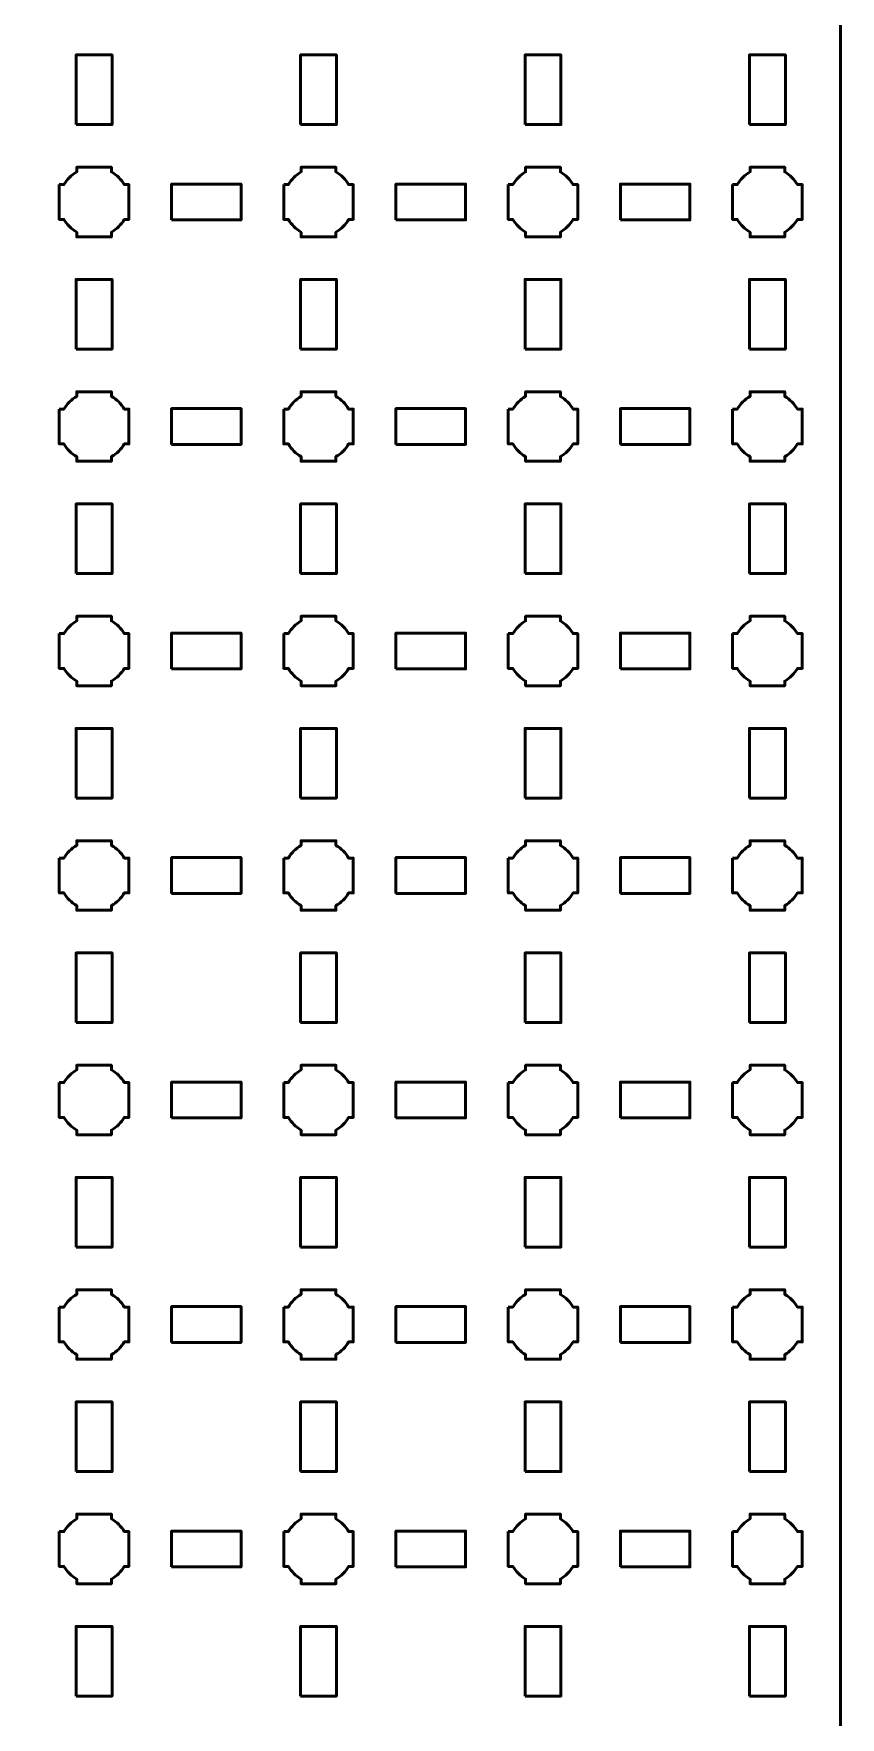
# Model space of a CAD drawing. Header units: centimetres. Extents: x -40.1 to 19.1, y -44.5 to 14.8.
# Drawn here: x 11.96 to 19.15, y -15.35 to -0.35 of the extents above; entities that cross this region are included whole.
import ezdxf

# ---------------------------------------------------------------- set-up
doc = ezdxf.new("R2010")
doc.units = ezdxf.units.CM
doc.header["$MEASUREMENT"] = 0
doc.layers.add('Layer 1', color=7, linetype='Continuous')

msp = doc.modelspace()

# ---------------------------------------------------------------- linework, layer by layer
at = {"layer": 'Layer 1', "color": 250, "lineweight": 53}
for points in [[(12.34, -1.16), (12.66, -1.16), (12.66, -0.54), (12.34, -0.54), (12.34, -1.16)], [(14.34, -1.16), (14.66, -1.16), (14.66, -0.54), (14.34, -0.54), (14.34, -1.16)], [(16.34, -1.16), (16.66, -1.16), (16.66, -0.54), (16.34, -0.54), (16.34, -1.16)], [(18.34, -1.16), (18.66, -1.16), (18.66, -0.54), (18.34, -0.54), (18.34, -1.16)], [(13.19, -2.01), (13.81, -2.01), (13.81, -1.69), (13.19, -1.69), (13.19, -2.01)], [(15.19, -2.01), (15.81, -2.01), (15.81, -1.69), (15.19, -1.69), (15.19, -2.01)], [(17.19, -2.01), (17.81, -2.01), (17.81, -1.69), (17.19, -1.69), (17.19, -2.01)], [(12.34, -3.16), (12.66, -3.16), (12.66, -2.54), (12.34, -2.54), (12.34, -3.16)], [(14.34, -3.16), (14.66, -3.16), (14.66, -2.54), (14.34, -2.54), (14.34, -3.16)], [(16.34, -3.16), (16.66, -3.16), (16.66, -2.54), (16.34, -2.54), (16.34, -3.16)], [(18.34, -3.16), (18.66, -3.16), (18.66, -2.54), (18.34, -2.54), (18.34, -3.16)], [(13.19, -4.01), (13.81, -4.01), (13.81, -3.69), (13.19, -3.69), (13.19, -4.01)], [(15.19, -4.01), (15.81, -4.01), (15.81, -3.69), (15.19, -3.69), (15.19, -4.01)], [(17.19, -4.01), (17.81, -4.01), (17.81, -3.69), (17.19, -3.69), (17.19, -4.01)], [(12.34, -5.16), (12.66, -5.16), (12.66, -4.54), (12.34, -4.54), (12.34, -5.16)], [(14.34, -5.16), (14.66, -5.16), (14.66, -4.54), (14.34, -4.54), (14.34, -5.16)], [(16.34, -5.16), (16.66, -5.16), (16.66, -4.54), (16.34, -4.54), (16.34, -5.16)], [(18.34, -5.16), (18.66, -5.16), (18.66, -4.54), (18.34, -4.54), (18.34, -5.16)], [(13.19, -6.01), (13.81, -6.01), (13.81, -5.69), (13.19, -5.69), (13.19, -6.01)], [(15.19, -6.01), (15.81, -6.01), (15.81, -5.69), (15.19, -5.69), (15.19, -6.01)], [(17.19, -6.01), (17.81, -6.01), (17.81, -5.69), (17.19, -5.69), (17.19, -6.01)], [(12.34, -7.16), (12.66, -7.16), (12.66, -6.54), (12.34, -6.54), (12.34, -7.16)], [(14.34, -7.16), (14.66, -7.16), (14.66, -6.54), (14.34, -6.54), (14.34, -7.16)], [(16.34, -7.16), (16.66, -7.16), (16.66, -6.54), (16.34, -6.54), (16.34, -7.16)], [(18.34, -7.16), (18.66, -7.16), (18.66, -6.54), (18.34, -6.54), (18.34, -7.16)], [(13.19, -8.01), (13.81, -8.01), (13.81, -7.69), (13.19, -7.69), (13.19, -8.01)], [(15.19, -8.01), (15.81, -8.01), (15.81, -7.69), (15.19, -7.69), (15.19, -8.01)], [(17.19, -8.01), (17.81, -8.01), (17.81, -7.69), (17.19, -7.69), (17.19, -8.01)], [(12.34, -9.16), (12.66, -9.16), (12.66, -8.54), (12.34, -8.54), (12.34, -9.16)], [(14.34, -9.16), (14.66, -9.16), (14.66, -8.54), (14.34, -8.54), (14.34, -9.16)], [(16.34, -9.16), (16.66, -9.16), (16.66, -8.54), (16.34, -8.54), (16.34, -9.16)], [(18.34, -9.16), (18.66, -9.16), (18.66, -8.54), (18.34, -8.54), (18.34, -9.16)], [(13.19, -10.01), (13.81, -10.01), (13.81, -9.69), (13.19, -9.69), (13.19, -10.01)], [(15.19, -10.01), (15.81, -10.01), (15.81, -9.69), (15.19, -9.69), (15.19, -10.01)], [(17.19, -10.01), (17.81, -10.01), (17.81, -9.69), (17.19, -9.69), (17.19, -10.01)], [(12.34, -11.16), (12.66, -11.16), (12.66, -10.54), (12.34, -10.54), (12.34, -11.16)], [(14.34, -11.16), (14.66, -11.16), (14.66, -10.54), (14.34, -10.54), (14.34, -11.16)], [(16.34, -11.16), (16.66, -11.16), (16.66, -10.54), (16.34, -10.54), (16.34, -11.16)], [(18.34, -11.16), (18.66, -11.16), (18.66, -10.54), (18.34, -10.54), (18.34, -11.16)], [(13.19, -12.01), (13.81, -12.01), (13.81, -11.69), (13.19, -11.69), (13.19, -12.01)], [(15.19, -12.01), (15.81, -12.01), (15.81, -11.69), (15.19, -11.69), (15.19, -12.01)], [(17.19, -12.01), (17.81, -12.01), (17.81, -11.69), (17.19, -11.69), (17.19, -12.01)], [(12.34, -13.16), (12.66, -13.16), (12.66, -12.54), (12.34, -12.54), (12.34, -13.16)], [(14.34, -13.16), (14.66, -13.16), (14.66, -12.54), (14.34, -12.54), (14.34, -13.16)], [(16.34, -13.16), (16.66, -13.16), (16.66, -12.54), (16.34, -12.54), (16.34, -13.16)], [(18.34, -13.16), (18.66, -13.16), (18.66, -12.54), (18.34, -12.54), (18.34, -13.16)], [(13.19, -14.01), (13.81, -14.01), (13.81, -13.69), (13.19, -13.69), (13.19, -14.01)], [(15.19, -14.01), (15.81, -14.01), (15.81, -13.69), (15.19, -13.69), (15.19, -14.01)], [(17.19, -14.01), (17.81, -14.01), (17.81, -13.69), (17.19, -13.69), (17.19, -14.01)], [(12.34, -15.16), (12.66, -15.16), (12.66, -14.54), (12.34, -14.54), (12.34, -15.16)], [(14.34, -15.16), (14.66, -15.16), (14.66, -14.54), (14.34, -14.54), (14.34, -15.16)], [(16.34, -15.16), (16.66, -15.16), (16.66, -14.54), (16.34, -14.54), (16.34, -15.16)], [(18.34, -15.16), (18.66, -15.16), (18.66, -14.54), (18.34, -14.54), (18.34, -15.16)]]:
    msp.add_lwpolyline(points, close=True, dxfattribs=at)
msp.add_open_spline([(-40.15, -44), (-40.15, -44), (-40.15, 14.3), (-40.15, 14.3), (-40.15, 14.3), (-40.15, 14.57609), (-39.92609, 14.8), (-39.65, 14.8), (-39.65, 14.8), (-39.65, 14.8), (18.65, 14.8), (18.65, 14.8), (18.65, 14.8), (18.92609, 14.8), (19.15, 14.57609), (19.15, 14.3), (19.15, 14.3), (19.15, 14.3), (19.15, -44), (19.15, -44), (19.15, -44), (19.15, -44.27609), (18.92609, -44.5), (18.65, -44.5), (18.65, -44.5), (18.65, -44.5), (-39.65, -44.5), (-39.65, -44.5), (-39.65, -44.5), (-39.92609, -44.5), (-40.15, -44.27609), (-40.15, -44)], degree=3, knots=[0, 0, 0, 0, 0.125, 0.125, 0.125, 0.125, 0.25, 0.25, 0.25, 0.25, 0.375, 0.375, 0.375, 0.375, 0.5, 0.5, 0.5, 0.5, 0.625, 0.625, 0.625, 0.625, 0.75, 0.75, 0.75, 0.75, 0.875, 0.875, 0.875, 0.875, 1, 1, 1, 1], dxfattribs=at)
at = {"layer": 'Layer 1', "lineweight": 53}
for points in [[(12.19, -1.695), (12.19, -1.695), (12.23149, -1.695), (12.23149, -1.695), (12.23149, -1.695), (12.25872, -1.64795), (12.29795, -1.60872), (12.345, -1.58149), (12.345, -1.58149), (12.345, -1.58149), (12.345, -1.54), (12.345, -1.54), (12.345, -1.54), (12.345, -1.54), (12.5, -1.54), (12.5, -1.54), (12.5, -1.54), (12.5, -1.54), (12.655, -1.54), (12.655, -1.54), (12.655, -1.54), (12.655, -1.54), (12.655, -1.58149), (12.655, -1.58149), (12.655, -1.58149), (12.70205, -1.60872), (12.74128, -1.64795), (12.76851, -1.695), (12.76851, -1.695), (12.76851, -1.695), (12.81, -1.695), (12.81, -1.695), (12.81, -1.695), (12.81, -1.695), (12.81, -1.85), (12.81, -1.85), (12.81, -1.85), (12.81, -1.85), (12.81, -2.005), (12.81, -2.005), (12.81, -2.005), (12.81, -2.005), (12.76851, -2.005), (12.76851, -2.005), (12.76851, -2.005), (12.74128, -2.05205), (12.70205, -2.09128), (12.655, -2.11851), (12.655, -2.11851), (12.655, -2.11851), (12.655, -2.16), (12.655, -2.16), (12.655, -2.16), (12.655, -2.16), (12.5, -2.16), (12.5, -2.16), (12.5, -2.16), (12.5, -2.16), (12.345, -2.16), (12.345, -2.16), (12.345, -2.16), (12.345, -2.16), (12.345, -2.11851), (12.345, -2.11851), (12.345, -2.11851), (12.29795, -2.09128), (12.25872, -2.05205), (12.23149, -2.005), (12.23149, -2.005), (12.23149, -2.005), (12.19, -2.005), (12.19, -2.005), (12.19, -2.005), (12.19, -2.005), (12.19, -1.85), (12.19, -1.85), (12.19, -1.85), (12.19, -1.85), (12.19, -1.695), (12.19, -1.695)], [(14.19, -1.695), (14.19, -1.695), (14.23149, -1.695), (14.23149, -1.695), (14.23149, -1.695), (14.25872, -1.64795), (14.29795, -1.60872), (14.345, -1.58149), (14.345, -1.58149), (14.345, -1.58149), (14.345, -1.54), (14.345, -1.54), (14.345, -1.54), (14.345, -1.54), (14.5, -1.54), (14.5, -1.54), (14.5, -1.54), (14.5, -1.54), (14.655, -1.54), (14.655, -1.54), (14.655, -1.54), (14.655, -1.54), (14.655, -1.58149), (14.655, -1.58149), (14.655, -1.58149), (14.70205, -1.60872), (14.74128, -1.64795), (14.76851, -1.695), (14.76851, -1.695), (14.76851, -1.695), (14.81, -1.695), (14.81, -1.695), (14.81, -1.695), (14.81, -1.695), (14.81, -1.85), (14.81, -1.85), (14.81, -1.85), (14.81, -1.85), (14.81, -2.005), (14.81, -2.005), (14.81, -2.005), (14.81, -2.005), (14.76851, -2.005), (14.76851, -2.005), (14.76851, -2.005), (14.74128, -2.05205), (14.70205, -2.09128), (14.655, -2.11851), (14.655, -2.11851), (14.655, -2.11851), (14.655, -2.16), (14.655, -2.16), (14.655, -2.16), (14.655, -2.16), (14.5, -2.16), (14.5, -2.16), (14.5, -2.16), (14.5, -2.16), (14.345, -2.16), (14.345, -2.16), (14.345, -2.16), (14.345, -2.16), (14.345, -2.11851), (14.345, -2.11851), (14.345, -2.11851), (14.29795, -2.09128), (14.25872, -2.05205), (14.23149, -2.005), (14.23149, -2.005), (14.23149, -2.005), (14.19, -2.005), (14.19, -2.005), (14.19, -2.005), (14.19, -2.005), (14.19, -1.85), (14.19, -1.85), (14.19, -1.85), (14.19, -1.85), (14.19, -1.695), (14.19, -1.695)], [(16.19, -1.695), (16.19, -1.695), (16.23149, -1.695), (16.23149, -1.695), (16.23149, -1.695), (16.25872, -1.64795), (16.29795, -1.60872), (16.345, -1.58149), (16.345, -1.58149), (16.345, -1.58149), (16.345, -1.54), (16.345, -1.54), (16.345, -1.54), (16.345, -1.54), (16.5, -1.54), (16.5, -1.54), (16.5, -1.54), (16.5, -1.54), (16.655, -1.54), (16.655, -1.54), (16.655, -1.54), (16.655, -1.54), (16.655, -1.58149), (16.655, -1.58149), (16.655, -1.58149), (16.70205, -1.60872), (16.74128, -1.64795), (16.76851, -1.695), (16.76851, -1.695), (16.76851, -1.695), (16.81, -1.695), (16.81, -1.695), (16.81, -1.695), (16.81, -1.695), (16.81, -1.85), (16.81, -1.85), (16.81, -1.85), (16.81, -1.85), (16.81, -2.005), (16.81, -2.005), (16.81, -2.005), (16.81, -2.005), (16.76851, -2.005), (16.76851, -2.005), (16.76851, -2.005), (16.74128, -2.05205), (16.70205, -2.09128), (16.655, -2.11851), (16.655, -2.11851), (16.655, -2.11851), (16.655, -2.16), (16.655, -2.16), (16.655, -2.16), (16.655, -2.16), (16.5, -2.16), (16.5, -2.16), (16.5, -2.16), (16.5, -2.16), (16.345, -2.16), (16.345, -2.16), (16.345, -2.16), (16.345, -2.16), (16.345, -2.11851), (16.345, -2.11851), (16.345, -2.11851), (16.29795, -2.09128), (16.25872, -2.05205), (16.23149, -2.005), (16.23149, -2.005), (16.23149, -2.005), (16.19, -2.005), (16.19, -2.005), (16.19, -2.005), (16.19, -2.005), (16.19, -1.85), (16.19, -1.85), (16.19, -1.85), (16.19, -1.85), (16.19, -1.695), (16.19, -1.695)], [(18.19, -1.695), (18.19, -1.695), (18.23149, -1.695), (18.23149, -1.695), (18.23149, -1.695), (18.25872, -1.64795), (18.29795, -1.60872), (18.345, -1.58149), (18.345, -1.58149), (18.345, -1.58149), (18.345, -1.54), (18.345, -1.54), (18.345, -1.54), (18.345, -1.54), (18.5, -1.54), (18.5, -1.54), (18.5, -1.54), (18.5, -1.54), (18.655, -1.54), (18.655, -1.54), (18.655, -1.54), (18.655, -1.54), (18.655, -1.58149), (18.655, -1.58149), (18.655, -1.58149), (18.70205, -1.60872), (18.74128, -1.64795), (18.76851, -1.695), (18.76851, -1.695), (18.76851, -1.695), (18.81, -1.695), (18.81, -1.695), (18.81, -1.695), (18.81, -1.695), (18.81, -1.85), (18.81, -1.85), (18.81, -1.85), (18.81, -1.85), (18.81, -2.005), (18.81, -2.005), (18.81, -2.005), (18.81, -2.005), (18.76851, -2.005), (18.76851, -2.005), (18.76851, -2.005), (18.74128, -2.05205), (18.70205, -2.09128), (18.655, -2.11851), (18.655, -2.11851), (18.655, -2.11851), (18.655, -2.16), (18.655, -2.16), (18.655, -2.16), (18.655, -2.16), (18.5, -2.16), (18.5, -2.16), (18.5, -2.16), (18.5, -2.16), (18.345, -2.16), (18.345, -2.16), (18.345, -2.16), (18.345, -2.16), (18.345, -2.11851), (18.345, -2.11851), (18.345, -2.11851), (18.29795, -2.09128), (18.25872, -2.05205), (18.23149, -2.005), (18.23149, -2.005), (18.23149, -2.005), (18.19, -2.005), (18.19, -2.005), (18.19, -2.005), (18.19, -2.005), (18.19, -1.85), (18.19, -1.85), (18.19, -1.85), (18.19, -1.85), (18.19, -1.695), (18.19, -1.695)], [(12.19, -3.695), (12.19, -3.695), (12.23149, -3.695), (12.23149, -3.695), (12.23149, -3.695), (12.25872, -3.64795), (12.29795, -3.60872), (12.345, -3.58149), (12.345, -3.58149), (12.345, -3.58149), (12.345, -3.54), (12.345, -3.54), (12.345, -3.54), (12.345, -3.54), (12.5, -3.54), (12.5, -3.54), (12.5, -3.54), (12.5, -3.54), (12.655, -3.54), (12.655, -3.54), (12.655, -3.54), (12.655, -3.54), (12.655, -3.58149), (12.655, -3.58149), (12.655, -3.58149), (12.70205, -3.60872), (12.74128, -3.64795), (12.76851, -3.695), (12.76851, -3.695), (12.76851, -3.695), (12.81, -3.695), (12.81, -3.695), (12.81, -3.695), (12.81, -3.695), (12.81, -3.85), (12.81, -3.85), (12.81, -3.85), (12.81, -3.85), (12.81, -4.005), (12.81, -4.005), (12.81, -4.005), (12.81, -4.005), (12.76851, -4.005), (12.76851, -4.005), (12.76851, -4.005), (12.74128, -4.05205), (12.70205, -4.09128), (12.655, -4.11851), (12.655, -4.11851), (12.655, -4.11851), (12.655, -4.16), (12.655, -4.16), (12.655, -4.16), (12.655, -4.16), (12.5, -4.16), (12.5, -4.16), (12.5, -4.16), (12.5, -4.16), (12.345, -4.16), (12.345, -4.16), (12.345, -4.16), (12.345, -4.16), (12.345, -4.11851), (12.345, -4.11851), (12.345, -4.11851), (12.29795, -4.09128), (12.25872, -4.05205), (12.23149, -4.005), (12.23149, -4.005), (12.23149, -4.005), (12.19, -4.005), (12.19, -4.005), (12.19, -4.005), (12.19, -4.005), (12.19, -3.85), (12.19, -3.85), (12.19, -3.85), (12.19, -3.85), (12.19, -3.695), (12.19, -3.695)], [(14.19, -3.695), (14.19, -3.695), (14.23149, -3.695), (14.23149, -3.695), (14.23149, -3.695), (14.25872, -3.64795), (14.29795, -3.60872), (14.345, -3.58149), (14.345, -3.58149), (14.345, -3.58149), (14.345, -3.54), (14.345, -3.54), (14.345, -3.54), (14.345, -3.54), (14.5, -3.54), (14.5, -3.54), (14.5, -3.54), (14.5, -3.54), (14.655, -3.54), (14.655, -3.54), (14.655, -3.54), (14.655, -3.54), (14.655, -3.58149), (14.655, -3.58149), (14.655, -3.58149), (14.70205, -3.60872), (14.74128, -3.64795), (14.76851, -3.695), (14.76851, -3.695), (14.76851, -3.695), (14.81, -3.695), (14.81, -3.695), (14.81, -3.695), (14.81, -3.695), (14.81, -3.85), (14.81, -3.85), (14.81, -3.85), (14.81, -3.85), (14.81, -4.005), (14.81, -4.005), (14.81, -4.005), (14.81, -4.005), (14.76851, -4.005), (14.76851, -4.005), (14.76851, -4.005), (14.74128, -4.05205), (14.70205, -4.09128), (14.655, -4.11851), (14.655, -4.11851), (14.655, -4.11851), (14.655, -4.16), (14.655, -4.16), (14.655, -4.16), (14.655, -4.16), (14.5, -4.16), (14.5, -4.16), (14.5, -4.16), (14.5, -4.16), (14.345, -4.16), (14.345, -4.16), (14.345, -4.16), (14.345, -4.16), (14.345, -4.11851), (14.345, -4.11851), (14.345, -4.11851), (14.29795, -4.09128), (14.25872, -4.05205), (14.23149, -4.005), (14.23149, -4.005), (14.23149, -4.005), (14.19, -4.005), (14.19, -4.005), (14.19, -4.005), (14.19, -4.005), (14.19, -3.85), (14.19, -3.85), (14.19, -3.85), (14.19, -3.85), (14.19, -3.695), (14.19, -3.695)], [(16.19, -3.695), (16.19, -3.695), (16.23149, -3.695), (16.23149, -3.695), (16.23149, -3.695), (16.25872, -3.64795), (16.29795, -3.60872), (16.345, -3.58149), (16.345, -3.58149), (16.345, -3.58149), (16.345, -3.54), (16.345, -3.54), (16.345, -3.54), (16.345, -3.54), (16.5, -3.54), (16.5, -3.54), (16.5, -3.54), (16.5, -3.54), (16.655, -3.54), (16.655, -3.54), (16.655, -3.54), (16.655, -3.54), (16.655, -3.58149), (16.655, -3.58149), (16.655, -3.58149), (16.70205, -3.60872), (16.74128, -3.64795), (16.76851, -3.695), (16.76851, -3.695), (16.76851, -3.695), (16.81, -3.695), (16.81, -3.695), (16.81, -3.695), (16.81, -3.695), (16.81, -3.85), (16.81, -3.85), (16.81, -3.85), (16.81, -3.85), (16.81, -4.005), (16.81, -4.005), (16.81, -4.005), (16.81, -4.005), (16.76851, -4.005), (16.76851, -4.005), (16.76851, -4.005), (16.74128, -4.05205), (16.70205, -4.09128), (16.655, -4.11851), (16.655, -4.11851), (16.655, -4.11851), (16.655, -4.16), (16.655, -4.16), (16.655, -4.16), (16.655, -4.16), (16.5, -4.16), (16.5, -4.16), (16.5, -4.16), (16.5, -4.16), (16.345, -4.16), (16.345, -4.16), (16.345, -4.16), (16.345, -4.16), (16.345, -4.11851), (16.345, -4.11851), (16.345, -4.11851), (16.29795, -4.09128), (16.25872, -4.05205), (16.23149, -4.005), (16.23149, -4.005), (16.23149, -4.005), (16.19, -4.005), (16.19, -4.005), (16.19, -4.005), (16.19, -4.005), (16.19, -3.85), (16.19, -3.85), (16.19, -3.85), (16.19, -3.85), (16.19, -3.695), (16.19, -3.695)], [(18.19, -3.695), (18.19, -3.695), (18.23149, -3.695), (18.23149, -3.695), (18.23149, -3.695), (18.25872, -3.64795), (18.29795, -3.60872), (18.345, -3.58149), (18.345, -3.58149), (18.345, -3.58149), (18.345, -3.54), (18.345, -3.54), (18.345, -3.54), (18.345, -3.54), (18.5, -3.54), (18.5, -3.54), (18.5, -3.54), (18.5, -3.54), (18.655, -3.54), (18.655, -3.54), (18.655, -3.54), (18.655, -3.54), (18.655, -3.58149), (18.655, -3.58149), (18.655, -3.58149), (18.70205, -3.60872), (18.74128, -3.64795), (18.76851, -3.695), (18.76851, -3.695), (18.76851, -3.695), (18.81, -3.695), (18.81, -3.695), (18.81, -3.695), (18.81, -3.695), (18.81, -3.85), (18.81, -3.85), (18.81, -3.85), (18.81, -3.85), (18.81, -4.005), (18.81, -4.005), (18.81, -4.005), (18.81, -4.005), (18.76851, -4.005), (18.76851, -4.005), (18.76851, -4.005), (18.74128, -4.05205), (18.70205, -4.09128), (18.655, -4.11851), (18.655, -4.11851), (18.655, -4.11851), (18.655, -4.16), (18.655, -4.16), (18.655, -4.16), (18.655, -4.16), (18.5, -4.16), (18.5, -4.16), (18.5, -4.16), (18.5, -4.16), (18.345, -4.16), (18.345, -4.16), (18.345, -4.16), (18.345, -4.16), (18.345, -4.11851), (18.345, -4.11851), (18.345, -4.11851), (18.29795, -4.09128), (18.25872, -4.05205), (18.23149, -4.005), (18.23149, -4.005), (18.23149, -4.005), (18.19, -4.005), (18.19, -4.005), (18.19, -4.005), (18.19, -4.005), (18.19, -3.85), (18.19, -3.85), (18.19, -3.85), (18.19, -3.85), (18.19, -3.695), (18.19, -3.695)], [(12.19, -5.695), (12.19, -5.695), (12.23149, -5.695), (12.23149, -5.695), (12.23149, -5.695), (12.25872, -5.64795), (12.29795, -5.60872), (12.345, -5.58149), (12.345, -5.58149), (12.345, -5.58149), (12.345, -5.54), (12.345, -5.54), (12.345, -5.54), (12.345, -5.54), (12.5, -5.54), (12.5, -5.54), (12.5, -5.54), (12.5, -5.54), (12.655, -5.54), (12.655, -5.54), (12.655, -5.54), (12.655, -5.54), (12.655, -5.58149), (12.655, -5.58149), (12.655, -5.58149), (12.70205, -5.60872), (12.74128, -5.64795), (12.76851, -5.695), (12.76851, -5.695), (12.76851, -5.695), (12.81, -5.695), (12.81, -5.695), (12.81, -5.695), (12.81, -5.695), (12.81, -5.85), (12.81, -5.85), (12.81, -5.85), (12.81, -5.85), (12.81, -6.005), (12.81, -6.005), (12.81, -6.005), (12.81, -6.005), (12.76851, -6.005), (12.76851, -6.005), (12.76851, -6.005), (12.74128, -6.05205), (12.70205, -6.09128), (12.655, -6.11851), (12.655, -6.11851), (12.655, -6.11851), (12.655, -6.16), (12.655, -6.16), (12.655, -6.16), (12.655, -6.16), (12.5, -6.16), (12.5, -6.16), (12.5, -6.16), (12.5, -6.16), (12.345, -6.16), (12.345, -6.16), (12.345, -6.16), (12.345, -6.16), (12.345, -6.11851), (12.345, -6.11851), (12.345, -6.11851), (12.29795, -6.09128), (12.25872, -6.05205), (12.23149, -6.005), (12.23149, -6.005), (12.23149, -6.005), (12.19, -6.005), (12.19, -6.005), (12.19, -6.005), (12.19, -6.005), (12.19, -5.85), (12.19, -5.85), (12.19, -5.85), (12.19, -5.85), (12.19, -5.695), (12.19, -5.695)], [(14.19, -5.695), (14.19, -5.695), (14.23149, -5.695), (14.23149, -5.695), (14.23149, -5.695), (14.25872, -5.64795), (14.29795, -5.60872), (14.345, -5.58149), (14.345, -5.58149), (14.345, -5.58149), (14.345, -5.54), (14.345, -5.54), (14.345, -5.54), (14.345, -5.54), (14.5, -5.54), (14.5, -5.54), (14.5, -5.54), (14.5, -5.54), (14.655, -5.54), (14.655, -5.54), (14.655, -5.54), (14.655, -5.54), (14.655, -5.58149), (14.655, -5.58149), (14.655, -5.58149), (14.70205, -5.60872), (14.74128, -5.64795), (14.76851, -5.695), (14.76851, -5.695), (14.76851, -5.695), (14.81, -5.695), (14.81, -5.695), (14.81, -5.695), (14.81, -5.695), (14.81, -5.85), (14.81, -5.85), (14.81, -5.85), (14.81, -5.85), (14.81, -6.005), (14.81, -6.005), (14.81, -6.005), (14.81, -6.005), (14.76851, -6.005), (14.76851, -6.005), (14.76851, -6.005), (14.74128, -6.05205), (14.70205, -6.09128), (14.655, -6.11851), (14.655, -6.11851), (14.655, -6.11851), (14.655, -6.16), (14.655, -6.16), (14.655, -6.16), (14.655, -6.16), (14.5, -6.16), (14.5, -6.16), (14.5, -6.16), (14.5, -6.16), (14.345, -6.16), (14.345, -6.16), (14.345, -6.16), (14.345, -6.16), (14.345, -6.11851), (14.345, -6.11851), (14.345, -6.11851), (14.29795, -6.09128), (14.25872, -6.05205), (14.23149, -6.005), (14.23149, -6.005), (14.23149, -6.005), (14.19, -6.005), (14.19, -6.005), (14.19, -6.005), (14.19, -6.005), (14.19, -5.85), (14.19, -5.85), (14.19, -5.85), (14.19, -5.85), (14.19, -5.695), (14.19, -5.695)], [(16.19, -5.695), (16.19, -5.695), (16.23149, -5.695), (16.23149, -5.695), (16.23149, -5.695), (16.25872, -5.64795), (16.29795, -5.60872), (16.345, -5.58149), (16.345, -5.58149), (16.345, -5.58149), (16.345, -5.54), (16.345, -5.54), (16.345, -5.54), (16.345, -5.54), (16.5, -5.54), (16.5, -5.54), (16.5, -5.54), (16.5, -5.54), (16.655, -5.54), (16.655, -5.54), (16.655, -5.54), (16.655, -5.54), (16.655, -5.58149), (16.655, -5.58149), (16.655, -5.58149), (16.70205, -5.60872), (16.74128, -5.64795), (16.76851, -5.695), (16.76851, -5.695), (16.76851, -5.695), (16.81, -5.695), (16.81, -5.695), (16.81, -5.695), (16.81, -5.695), (16.81, -5.85), (16.81, -5.85), (16.81, -5.85), (16.81, -5.85), (16.81, -6.005), (16.81, -6.005), (16.81, -6.005), (16.81, -6.005), (16.76851, -6.005), (16.76851, -6.005), (16.76851, -6.005), (16.74128, -6.05205), (16.70205, -6.09128), (16.655, -6.11851), (16.655, -6.11851), (16.655, -6.11851), (16.655, -6.16), (16.655, -6.16), (16.655, -6.16), (16.655, -6.16), (16.5, -6.16), (16.5, -6.16), (16.5, -6.16), (16.5, -6.16), (16.345, -6.16), (16.345, -6.16), (16.345, -6.16), (16.345, -6.16), (16.345, -6.11851), (16.345, -6.11851), (16.345, -6.11851), (16.29795, -6.09128), (16.25872, -6.05205), (16.23149, -6.005), (16.23149, -6.005), (16.23149, -6.005), (16.19, -6.005), (16.19, -6.005), (16.19, -6.005), (16.19, -6.005), (16.19, -5.85), (16.19, -5.85), (16.19, -5.85), (16.19, -5.85), (16.19, -5.695), (16.19, -5.695)], [(18.19, -5.695), (18.19, -5.695), (18.23149, -5.695), (18.23149, -5.695), (18.23149, -5.695), (18.25872, -5.64795), (18.29795, -5.60872), (18.345, -5.58149), (18.345, -5.58149), (18.345, -5.58149), (18.345, -5.54), (18.345, -5.54), (18.345, -5.54), (18.345, -5.54), (18.5, -5.54), (18.5, -5.54), (18.5, -5.54), (18.5, -5.54), (18.655, -5.54), (18.655, -5.54), (18.655, -5.54), (18.655, -5.54), (18.655, -5.58149), (18.655, -5.58149), (18.655, -5.58149), (18.70205, -5.60872), (18.74128, -5.64795), (18.76851, -5.695), (18.76851, -5.695), (18.76851, -5.695), (18.81, -5.695), (18.81, -5.695), (18.81, -5.695), (18.81, -5.695), (18.81, -5.85), (18.81, -5.85), (18.81, -5.85), (18.81, -5.85), (18.81, -6.005), (18.81, -6.005), (18.81, -6.005), (18.81, -6.005), (18.76851, -6.005), (18.76851, -6.005), (18.76851, -6.005), (18.74128, -6.05205), (18.70205, -6.09128), (18.655, -6.11851), (18.655, -6.11851), (18.655, -6.11851), (18.655, -6.16), (18.655, -6.16), (18.655, -6.16), (18.655, -6.16), (18.5, -6.16), (18.5, -6.16), (18.5, -6.16), (18.5, -6.16), (18.345, -6.16), (18.345, -6.16), (18.345, -6.16), (18.345, -6.16), (18.345, -6.11851), (18.345, -6.11851), (18.345, -6.11851), (18.29795, -6.09128), (18.25872, -6.05205), (18.23149, -6.005), (18.23149, -6.005), (18.23149, -6.005), (18.19, -6.005), (18.19, -6.005), (18.19, -6.005), (18.19, -6.005), (18.19, -5.85), (18.19, -5.85), (18.19, -5.85), (18.19, -5.85), (18.19, -5.695), (18.19, -5.695)], [(12.19, -7.695), (12.19, -7.695), (12.23149, -7.695), (12.23149, -7.695), (12.23149, -7.695), (12.25872, -7.64795), (12.29795, -7.60872), (12.345, -7.58149), (12.345, -7.58149), (12.345, -7.58149), (12.345, -7.54), (12.345, -7.54), (12.345, -7.54), (12.345, -7.54), (12.5, -7.54), (12.5, -7.54), (12.5, -7.54), (12.5, -7.54), (12.655, -7.54), (12.655, -7.54), (12.655, -7.54), (12.655, -7.54), (12.655, -7.58149), (12.655, -7.58149), (12.655, -7.58149), (12.70205, -7.60872), (12.74128, -7.64795), (12.76851, -7.695), (12.76851, -7.695), (12.76851, -7.695), (12.81, -7.695), (12.81, -7.695), (12.81, -7.695), (12.81, -7.695), (12.81, -7.85), (12.81, -7.85), (12.81, -7.85), (12.81, -7.85), (12.81, -8.005), (12.81, -8.005), (12.81, -8.005), (12.81, -8.005), (12.76851, -8.005), (12.76851, -8.005), (12.76851, -8.005), (12.74128, -8.05205), (12.70205, -8.09128), (12.655, -8.11851), (12.655, -8.11851), (12.655, -8.11851), (12.655, -8.16), (12.655, -8.16), (12.655, -8.16), (12.655, -8.16), (12.5, -8.16), (12.5, -8.16), (12.5, -8.16), (12.5, -8.16), (12.345, -8.16), (12.345, -8.16), (12.345, -8.16), (12.345, -8.16), (12.345, -8.11851), (12.345, -8.11851), (12.345, -8.11851), (12.29795, -8.09128), (12.25872, -8.05205), (12.23149, -8.005), (12.23149, -8.005), (12.23149, -8.005), (12.19, -8.005), (12.19, -8.005), (12.19, -8.005), (12.19, -8.005), (12.19, -7.85), (12.19, -7.85), (12.19, -7.85), (12.19, -7.85), (12.19, -7.695), (12.19, -7.695)], [(14.19, -7.695), (14.19, -7.695), (14.23149, -7.695), (14.23149, -7.695), (14.23149, -7.695), (14.25872, -7.64795), (14.29795, -7.60872), (14.345, -7.58149), (14.345, -7.58149), (14.345, -7.58149), (14.345, -7.54), (14.345, -7.54), (14.345, -7.54), (14.345, -7.54), (14.5, -7.54), (14.5, -7.54), (14.5, -7.54), (14.5, -7.54), (14.655, -7.54), (14.655, -7.54), (14.655, -7.54), (14.655, -7.54), (14.655, -7.58149), (14.655, -7.58149), (14.655, -7.58149), (14.70205, -7.60872), (14.74128, -7.64795), (14.76851, -7.695), (14.76851, -7.695), (14.76851, -7.695), (14.81, -7.695), (14.81, -7.695), (14.81, -7.695), (14.81, -7.695), (14.81, -7.85), (14.81, -7.85), (14.81, -7.85), (14.81, -7.85), (14.81, -8.005), (14.81, -8.005), (14.81, -8.005), (14.81, -8.005), (14.76851, -8.005), (14.76851, -8.005), (14.76851, -8.005), (14.74128, -8.05205), (14.70205, -8.09128), (14.655, -8.11851), (14.655, -8.11851), (14.655, -8.11851), (14.655, -8.16), (14.655, -8.16), (14.655, -8.16), (14.655, -8.16), (14.5, -8.16), (14.5, -8.16), (14.5, -8.16), (14.5, -8.16), (14.345, -8.16), (14.345, -8.16), (14.345, -8.16), (14.345, -8.16), (14.345, -8.11851), (14.345, -8.11851), (14.345, -8.11851), (14.29795, -8.09128), (14.25872, -8.05205), (14.23149, -8.005), (14.23149, -8.005), (14.23149, -8.005), (14.19, -8.005), (14.19, -8.005), (14.19, -8.005), (14.19, -8.005), (14.19, -7.85), (14.19, -7.85), (14.19, -7.85), (14.19, -7.85), (14.19, -7.695), (14.19, -7.695)], [(16.19, -7.695), (16.19, -7.695), (16.23149, -7.695), (16.23149, -7.695), (16.23149, -7.695), (16.25872, -7.64795), (16.29795, -7.60872), (16.345, -7.58149), (16.345, -7.58149), (16.345, -7.58149), (16.345, -7.54), (16.345, -7.54), (16.345, -7.54), (16.345, -7.54), (16.5, -7.54), (16.5, -7.54), (16.5, -7.54), (16.5, -7.54), (16.655, -7.54), (16.655, -7.54), (16.655, -7.54), (16.655, -7.54), (16.655, -7.58149), (16.655, -7.58149), (16.655, -7.58149), (16.70205, -7.60872), (16.74128, -7.64795), (16.76851, -7.695), (16.76851, -7.695), (16.76851, -7.695), (16.81, -7.695), (16.81, -7.695), (16.81, -7.695), (16.81, -7.695), (16.81, -7.85), (16.81, -7.85), (16.81, -7.85), (16.81, -7.85), (16.81, -8.005), (16.81, -8.005), (16.81, -8.005), (16.81, -8.005), (16.76851, -8.005), (16.76851, -8.005), (16.76851, -8.005), (16.74128, -8.05205), (16.70205, -8.09128), (16.655, -8.11851), (16.655, -8.11851), (16.655, -8.11851), (16.655, -8.16), (16.655, -8.16), (16.655, -8.16), (16.655, -8.16), (16.5, -8.16), (16.5, -8.16), (16.5, -8.16), (16.5, -8.16), (16.345, -8.16), (16.345, -8.16), (16.345, -8.16), (16.345, -8.16), (16.345, -8.11851), (16.345, -8.11851), (16.345, -8.11851), (16.29795, -8.09128), (16.25872, -8.05205), (16.23149, -8.005), (16.23149, -8.005), (16.23149, -8.005), (16.19, -8.005), (16.19, -8.005), (16.19, -8.005), (16.19, -8.005), (16.19, -7.85), (16.19, -7.85), (16.19, -7.85), (16.19, -7.85), (16.19, -7.695), (16.19, -7.695)], [(18.19, -7.695), (18.19, -7.695), (18.23149, -7.695), (18.23149, -7.695), (18.23149, -7.695), (18.25872, -7.64795), (18.29795, -7.60872), (18.345, -7.58149), (18.345, -7.58149), (18.345, -7.58149), (18.345, -7.54), (18.345, -7.54), (18.345, -7.54), (18.345, -7.54), (18.5, -7.54), (18.5, -7.54), (18.5, -7.54), (18.5, -7.54), (18.655, -7.54), (18.655, -7.54), (18.655, -7.54), (18.655, -7.54), (18.655, -7.58149), (18.655, -7.58149), (18.655, -7.58149), (18.70205, -7.60872), (18.74128, -7.64795), (18.76851, -7.695), (18.76851, -7.695), (18.76851, -7.695), (18.81, -7.695), (18.81, -7.695), (18.81, -7.695), (18.81, -7.695), (18.81, -7.85), (18.81, -7.85), (18.81, -7.85), (18.81, -7.85), (18.81, -8.005), (18.81, -8.005), (18.81, -8.005), (18.81, -8.005), (18.76851, -8.005), (18.76851, -8.005), (18.76851, -8.005), (18.74128, -8.05205), (18.70205, -8.09128), (18.655, -8.11851), (18.655, -8.11851), (18.655, -8.11851), (18.655, -8.16), (18.655, -8.16), (18.655, -8.16), (18.655, -8.16), (18.5, -8.16), (18.5, -8.16), (18.5, -8.16), (18.5, -8.16), (18.345, -8.16), (18.345, -8.16), (18.345, -8.16), (18.345, -8.16), (18.345, -8.11851), (18.345, -8.11851), (18.345, -8.11851), (18.29795, -8.09128), (18.25872, -8.05205), (18.23149, -8.005), (18.23149, -8.005), (18.23149, -8.005), (18.19, -8.005), (18.19, -8.005), (18.19, -8.005), (18.19, -8.005), (18.19, -7.85), (18.19, -7.85), (18.19, -7.85), (18.19, -7.85), (18.19, -7.695), (18.19, -7.695)], [(12.19, -9.695), (12.19, -9.695), (12.23149, -9.695), (12.23149, -9.695), (12.23149, -9.695), (12.25872, -9.64795), (12.29795, -9.60872), (12.345, -9.58149), (12.345, -9.58149), (12.345, -9.58149), (12.345, -9.54), (12.345, -9.54), (12.345, -9.54), (12.345, -9.54), (12.5, -9.54), (12.5, -9.54), (12.5, -9.54), (12.5, -9.54), (12.655, -9.54), (12.655, -9.54), (12.655, -9.54), (12.655, -9.54), (12.655, -9.58149), (12.655, -9.58149), (12.655, -9.58149), (12.70205, -9.60872), (12.74128, -9.64795), (12.76851, -9.695), (12.76851, -9.695), (12.76851, -9.695), (12.81, -9.695), (12.81, -9.695), (12.81, -9.695), (12.81, -9.695), (12.81, -9.85), (12.81, -9.85), (12.81, -9.85), (12.81, -9.85), (12.81, -10.005), (12.81, -10.005), (12.81, -10.005), (12.81, -10.005), (12.76851, -10.005), (12.76851, -10.005), (12.76851, -10.005), (12.74128, -10.05205), (12.70205, -10.09128), (12.655, -10.11851), (12.655, -10.11851), (12.655, -10.11851), (12.655, -10.16), (12.655, -10.16), (12.655, -10.16), (12.655, -10.16), (12.5, -10.16), (12.5, -10.16), (12.5, -10.16), (12.5, -10.16), (12.345, -10.16), (12.345, -10.16), (12.345, -10.16), (12.345, -10.16), (12.345, -10.11851), (12.345, -10.11851), (12.345, -10.11851), (12.29795, -10.09128), (12.25872, -10.05205), (12.23149, -10.005), (12.23149, -10.005), (12.23149, -10.005), (12.19, -10.005), (12.19, -10.005), (12.19, -10.005), (12.19, -10.005), (12.19, -9.85), (12.19, -9.85), (12.19, -9.85), (12.19, -9.85), (12.19, -9.695), (12.19, -9.695)], [(14.19, -9.695), (14.19, -9.695), (14.23149, -9.695), (14.23149, -9.695), (14.23149, -9.695), (14.25872, -9.64795), (14.29795, -9.60872), (14.345, -9.58149), (14.345, -9.58149), (14.345, -9.58149), (14.345, -9.54), (14.345, -9.54), (14.345, -9.54), (14.345, -9.54), (14.5, -9.54), (14.5, -9.54), (14.5, -9.54), (14.5, -9.54), (14.655, -9.54), (14.655, -9.54), (14.655, -9.54), (14.655, -9.54), (14.655, -9.58149), (14.655, -9.58149), (14.655, -9.58149), (14.70205, -9.60872), (14.74128, -9.64795), (14.76851, -9.695), (14.76851, -9.695), (14.76851, -9.695), (14.81, -9.695), (14.81, -9.695), (14.81, -9.695), (14.81, -9.695), (14.81, -9.85), (14.81, -9.85), (14.81, -9.85), (14.81, -9.85), (14.81, -10.005), (14.81, -10.005), (14.81, -10.005), (14.81, -10.005), (14.76851, -10.005), (14.76851, -10.005), (14.76851, -10.005), (14.74128, -10.05205), (14.70205, -10.09128), (14.655, -10.11851), (14.655, -10.11851), (14.655, -10.11851), (14.655, -10.16), (14.655, -10.16), (14.655, -10.16), (14.655, -10.16), (14.5, -10.16), (14.5, -10.16), (14.5, -10.16), (14.5, -10.16), (14.345, -10.16), (14.345, -10.16), (14.345, -10.16), (14.345, -10.16), (14.345, -10.11851), (14.345, -10.11851), (14.345, -10.11851), (14.29795, -10.09128), (14.25872, -10.05205), (14.23149, -10.005), (14.23149, -10.005), (14.23149, -10.005), (14.19, -10.005), (14.19, -10.005), (14.19, -10.005), (14.19, -10.005), (14.19, -9.85), (14.19, -9.85), (14.19, -9.85), (14.19, -9.85), (14.19, -9.695), (14.19, -9.695)], [(16.19, -9.695), (16.19, -9.695), (16.23149, -9.695), (16.23149, -9.695), (16.23149, -9.695), (16.25872, -9.64795), (16.29795, -9.60872), (16.345, -9.58149), (16.345, -9.58149), (16.345, -9.58149), (16.345, -9.54), (16.345, -9.54), (16.345, -9.54), (16.345, -9.54), (16.5, -9.54), (16.5, -9.54), (16.5, -9.54), (16.5, -9.54), (16.655, -9.54), (16.655, -9.54), (16.655, -9.54), (16.655, -9.54), (16.655, -9.58149), (16.655, -9.58149), (16.655, -9.58149), (16.70205, -9.60872), (16.74128, -9.64795), (16.76851, -9.695), (16.76851, -9.695), (16.76851, -9.695), (16.81, -9.695), (16.81, -9.695), (16.81, -9.695), (16.81, -9.695), (16.81, -9.85), (16.81, -9.85), (16.81, -9.85), (16.81, -9.85), (16.81, -10.005), (16.81, -10.005), (16.81, -10.005), (16.81, -10.005), (16.76851, -10.005), (16.76851, -10.005), (16.76851, -10.005), (16.74128, -10.05205), (16.70205, -10.09128), (16.655, -10.11851), (16.655, -10.11851), (16.655, -10.11851), (16.655, -10.16), (16.655, -10.16), (16.655, -10.16), (16.655, -10.16), (16.5, -10.16), (16.5, -10.16), (16.5, -10.16), (16.5, -10.16), (16.345, -10.16), (16.345, -10.16), (16.345, -10.16), (16.345, -10.16), (16.345, -10.11851), (16.345, -10.11851), (16.345, -10.11851), (16.29795, -10.09128), (16.25872, -10.05205), (16.23149, -10.005), (16.23149, -10.005), (16.23149, -10.005), (16.19, -10.005), (16.19, -10.005), (16.19, -10.005), (16.19, -10.005), (16.19, -9.85), (16.19, -9.85), (16.19, -9.85), (16.19, -9.85), (16.19, -9.695), (16.19, -9.695)], [(18.19, -9.695), (18.19, -9.695), (18.23149, -9.695), (18.23149, -9.695), (18.23149, -9.695), (18.25872, -9.64795), (18.29795, -9.60872), (18.345, -9.58149), (18.345, -9.58149), (18.345, -9.58149), (18.345, -9.54), (18.345, -9.54), (18.345, -9.54), (18.345, -9.54), (18.5, -9.54), (18.5, -9.54), (18.5, -9.54), (18.5, -9.54), (18.655, -9.54), (18.655, -9.54), (18.655, -9.54), (18.655, -9.54), (18.655, -9.58149), (18.655, -9.58149), (18.655, -9.58149), (18.70205, -9.60872), (18.74128, -9.64795), (18.76851, -9.695), (18.76851, -9.695), (18.76851, -9.695), (18.81, -9.695), (18.81, -9.695), (18.81, -9.695), (18.81, -9.695), (18.81, -9.85), (18.81, -9.85), (18.81, -9.85), (18.81, -9.85), (18.81, -10.005), (18.81, -10.005), (18.81, -10.005), (18.81, -10.005), (18.76851, -10.005), (18.76851, -10.005), (18.76851, -10.005), (18.74128, -10.05205), (18.70205, -10.09128), (18.655, -10.11851), (18.655, -10.11851), (18.655, -10.11851), (18.655, -10.16), (18.655, -10.16), (18.655, -10.16), (18.655, -10.16), (18.5, -10.16), (18.5, -10.16), (18.5, -10.16), (18.5, -10.16), (18.345, -10.16), (18.345, -10.16), (18.345, -10.16), (18.345, -10.16), (18.345, -10.11851), (18.345, -10.11851), (18.345, -10.11851), (18.29795, -10.09128), (18.25872, -10.05205), (18.23149, -10.005), (18.23149, -10.005), (18.23149, -10.005), (18.19, -10.005), (18.19, -10.005), (18.19, -10.005), (18.19, -10.005), (18.19, -9.85), (18.19, -9.85), (18.19, -9.85), (18.19, -9.85), (18.19, -9.695), (18.19, -9.695)], [(12.19, -11.695), (12.19, -11.695), (12.23149, -11.695), (12.23149, -11.695), (12.23149, -11.695), (12.25872, -11.64795), (12.29795, -11.60872), (12.345, -11.58149), (12.345, -11.58149), (12.345, -11.58149), (12.345, -11.54), (12.345, -11.54), (12.345, -11.54), (12.345, -11.54), (12.5, -11.54), (12.5, -11.54), (12.5, -11.54), (12.5, -11.54), (12.655, -11.54), (12.655, -11.54), (12.655, -11.54), (12.655, -11.54), (12.655, -11.58149), (12.655, -11.58149), (12.655, -11.58149), (12.70205, -11.60872), (12.74128, -11.64795), (12.76851, -11.695), (12.76851, -11.695), (12.76851, -11.695), (12.81, -11.695), (12.81, -11.695), (12.81, -11.695), (12.81, -11.695), (12.81, -11.85), (12.81, -11.85), (12.81, -11.85), (12.81, -11.85), (12.81, -12.005), (12.81, -12.005), (12.81, -12.005), (12.81, -12.005), (12.76851, -12.005), (12.76851, -12.005), (12.76851, -12.005), (12.74128, -12.05205), (12.70205, -12.09128), (12.655, -12.11851), (12.655, -12.11851), (12.655, -12.11851), (12.655, -12.16), (12.655, -12.16), (12.655, -12.16), (12.655, -12.16), (12.5, -12.16), (12.5, -12.16), (12.5, -12.16), (12.5, -12.16), (12.345, -12.16), (12.345, -12.16), (12.345, -12.16), (12.345, -12.16), (12.345, -12.11851), (12.345, -12.11851), (12.345, -12.11851), (12.29795, -12.09128), (12.25872, -12.05205), (12.23149, -12.005), (12.23149, -12.005), (12.23149, -12.005), (12.19, -12.005), (12.19, -12.005), (12.19, -12.005), (12.19, -12.005), (12.19, -11.85), (12.19, -11.85), (12.19, -11.85), (12.19, -11.85), (12.19, -11.695), (12.19, -11.695)], [(14.19, -11.695), (14.19, -11.695), (14.23149, -11.695), (14.23149, -11.695), (14.23149, -11.695), (14.25872, -11.64795), (14.29795, -11.60872), (14.345, -11.58149), (14.345, -11.58149), (14.345, -11.58149), (14.345, -11.54), (14.345, -11.54), (14.345, -11.54), (14.345, -11.54), (14.5, -11.54), (14.5, -11.54), (14.5, -11.54), (14.5, -11.54), (14.655, -11.54), (14.655, -11.54), (14.655, -11.54), (14.655, -11.54), (14.655, -11.58149), (14.655, -11.58149), (14.655, -11.58149), (14.70205, -11.60872), (14.74128, -11.64795), (14.76851, -11.695), (14.76851, -11.695), (14.76851, -11.695), (14.81, -11.695), (14.81, -11.695), (14.81, -11.695), (14.81, -11.695), (14.81, -11.85), (14.81, -11.85), (14.81, -11.85), (14.81, -11.85), (14.81, -12.005), (14.81, -12.005), (14.81, -12.005), (14.81, -12.005), (14.76851, -12.005), (14.76851, -12.005), (14.76851, -12.005), (14.74128, -12.05205), (14.70205, -12.09128), (14.655, -12.11851), (14.655, -12.11851), (14.655, -12.11851), (14.655, -12.16), (14.655, -12.16), (14.655, -12.16), (14.655, -12.16), (14.5, -12.16), (14.5, -12.16), (14.5, -12.16), (14.5, -12.16), (14.345, -12.16), (14.345, -12.16), (14.345, -12.16), (14.345, -12.16), (14.345, -12.11851), (14.345, -12.11851), (14.345, -12.11851), (14.29795, -12.09128), (14.25872, -12.05205), (14.23149, -12.005), (14.23149, -12.005), (14.23149, -12.005), (14.19, -12.005), (14.19, -12.005), (14.19, -12.005), (14.19, -12.005), (14.19, -11.85), (14.19, -11.85), (14.19, -11.85), (14.19, -11.85), (14.19, -11.695), (14.19, -11.695)], [(16.19, -11.695), (16.19, -11.695), (16.23149, -11.695), (16.23149, -11.695), (16.23149, -11.695), (16.25872, -11.64795), (16.29795, -11.60872), (16.345, -11.58149), (16.345, -11.58149), (16.345, -11.58149), (16.345, -11.54), (16.345, -11.54), (16.345, -11.54), (16.345, -11.54), (16.5, -11.54), (16.5, -11.54), (16.5, -11.54), (16.5, -11.54), (16.655, -11.54), (16.655, -11.54), (16.655, -11.54), (16.655, -11.54), (16.655, -11.58149), (16.655, -11.58149), (16.655, -11.58149), (16.70205, -11.60872), (16.74128, -11.64795), (16.76851, -11.695), (16.76851, -11.695), (16.76851, -11.695), (16.81, -11.695), (16.81, -11.695), (16.81, -11.695), (16.81, -11.695), (16.81, -11.85), (16.81, -11.85), (16.81, -11.85), (16.81, -11.85), (16.81, -12.005), (16.81, -12.005), (16.81, -12.005), (16.81, -12.005), (16.76851, -12.005), (16.76851, -12.005), (16.76851, -12.005), (16.74128, -12.05205), (16.70205, -12.09128), (16.655, -12.11851), (16.655, -12.11851), (16.655, -12.11851), (16.655, -12.16), (16.655, -12.16), (16.655, -12.16), (16.655, -12.16), (16.5, -12.16), (16.5, -12.16), (16.5, -12.16), (16.5, -12.16), (16.345, -12.16), (16.345, -12.16), (16.345, -12.16), (16.345, -12.16), (16.345, -12.11851), (16.345, -12.11851), (16.345, -12.11851), (16.29795, -12.09128), (16.25872, -12.05205), (16.23149, -12.005), (16.23149, -12.005), (16.23149, -12.005), (16.19, -12.005), (16.19, -12.005), (16.19, -12.005), (16.19, -12.005), (16.19, -11.85), (16.19, -11.85), (16.19, -11.85), (16.19, -11.85), (16.19, -11.695), (16.19, -11.695)], [(18.19, -11.695), (18.19, -11.695), (18.23149, -11.695), (18.23149, -11.695), (18.23149, -11.695), (18.25872, -11.64795), (18.29795, -11.60872), (18.345, -11.58149), (18.345, -11.58149), (18.345, -11.58149), (18.345, -11.54), (18.345, -11.54), (18.345, -11.54), (18.345, -11.54), (18.5, -11.54), (18.5, -11.54), (18.5, -11.54), (18.5, -11.54), (18.655, -11.54), (18.655, -11.54), (18.655, -11.54), (18.655, -11.54), (18.655, -11.58149), (18.655, -11.58149), (18.655, -11.58149), (18.70205, -11.60872), (18.74128, -11.64795), (18.76851, -11.695), (18.76851, -11.695), (18.76851, -11.695), (18.81, -11.695), (18.81, -11.695), (18.81, -11.695), (18.81, -11.695), (18.81, -11.85), (18.81, -11.85), (18.81, -11.85), (18.81, -11.85), (18.81, -12.005), (18.81, -12.005), (18.81, -12.005), (18.81, -12.005), (18.76851, -12.005), (18.76851, -12.005), (18.76851, -12.005), (18.74128, -12.05205), (18.70205, -12.09128), (18.655, -12.11851), (18.655, -12.11851), (18.655, -12.11851), (18.655, -12.16), (18.655, -12.16), (18.655, -12.16), (18.655, -12.16), (18.5, -12.16), (18.5, -12.16), (18.5, -12.16), (18.5, -12.16), (18.345, -12.16), (18.345, -12.16), (18.345, -12.16), (18.345, -12.16), (18.345, -12.11851), (18.345, -12.11851), (18.345, -12.11851), (18.29795, -12.09128), (18.25872, -12.05205), (18.23149, -12.005), (18.23149, -12.005), (18.23149, -12.005), (18.19, -12.005), (18.19, -12.005), (18.19, -12.005), (18.19, -12.005), (18.19, -11.85), (18.19, -11.85), (18.19, -11.85), (18.19, -11.85), (18.19, -11.695), (18.19, -11.695)], [(12.19, -13.695), (12.19, -13.695), (12.23149, -13.695), (12.23149, -13.695), (12.23149, -13.695), (12.25872, -13.64795), (12.29795, -13.60872), (12.345, -13.58149), (12.345, -13.58149), (12.345, -13.58149), (12.345, -13.54), (12.345, -13.54), (12.345, -13.54), (12.345, -13.54), (12.5, -13.54), (12.5, -13.54), (12.5, -13.54), (12.5, -13.54), (12.655, -13.54), (12.655, -13.54), (12.655, -13.54), (12.655, -13.54), (12.655, -13.58149), (12.655, -13.58149), (12.655, -13.58149), (12.70205, -13.60872), (12.74128, -13.64795), (12.76851, -13.695), (12.76851, -13.695), (12.76851, -13.695), (12.81, -13.695), (12.81, -13.695), (12.81, -13.695), (12.81, -13.695), (12.81, -13.85), (12.81, -13.85), (12.81, -13.85), (12.81, -13.85), (12.81, -14.005), (12.81, -14.005), (12.81, -14.005), (12.81, -14.005), (12.76851, -14.005), (12.76851, -14.005), (12.76851, -14.005), (12.74128, -14.05205), (12.70205, -14.09128), (12.655, -14.11851), (12.655, -14.11851), (12.655, -14.11851), (12.655, -14.16), (12.655, -14.16), (12.655, -14.16), (12.655, -14.16), (12.5, -14.16), (12.5, -14.16), (12.5, -14.16), (12.5, -14.16), (12.345, -14.16), (12.345, -14.16), (12.345, -14.16), (12.345, -14.16), (12.345, -14.11851), (12.345, -14.11851), (12.345, -14.11851), (12.29795, -14.09128), (12.25872, -14.05205), (12.23149, -14.005), (12.23149, -14.005), (12.23149, -14.005), (12.19, -14.005), (12.19, -14.005), (12.19, -14.005), (12.19, -14.005), (12.19, -13.85), (12.19, -13.85), (12.19, -13.85), (12.19, -13.85), (12.19, -13.695), (12.19, -13.695)], [(14.19, -13.695), (14.19, -13.695), (14.23149, -13.695), (14.23149, -13.695), (14.23149, -13.695), (14.25872, -13.64795), (14.29795, -13.60872), (14.345, -13.58149), (14.345, -13.58149), (14.345, -13.58149), (14.345, -13.54), (14.345, -13.54), (14.345, -13.54), (14.345, -13.54), (14.5, -13.54), (14.5, -13.54), (14.5, -13.54), (14.5, -13.54), (14.655, -13.54), (14.655, -13.54), (14.655, -13.54), (14.655, -13.54), (14.655, -13.58149), (14.655, -13.58149), (14.655, -13.58149), (14.70205, -13.60872), (14.74128, -13.64795), (14.76851, -13.695), (14.76851, -13.695), (14.76851, -13.695), (14.81, -13.695), (14.81, -13.695), (14.81, -13.695), (14.81, -13.695), (14.81, -13.85), (14.81, -13.85), (14.81, -13.85), (14.81, -13.85), (14.81, -14.005), (14.81, -14.005), (14.81, -14.005), (14.81, -14.005), (14.76851, -14.005), (14.76851, -14.005), (14.76851, -14.005), (14.74128, -14.05205), (14.70205, -14.09128), (14.655, -14.11851), (14.655, -14.11851), (14.655, -14.11851), (14.655, -14.16), (14.655, -14.16), (14.655, -14.16), (14.655, -14.16), (14.5, -14.16), (14.5, -14.16), (14.5, -14.16), (14.5, -14.16), (14.345, -14.16), (14.345, -14.16), (14.345, -14.16), (14.345, -14.16), (14.345, -14.11851), (14.345, -14.11851), (14.345, -14.11851), (14.29795, -14.09128), (14.25872, -14.05205), (14.23149, -14.005), (14.23149, -14.005), (14.23149, -14.005), (14.19, -14.005), (14.19, -14.005), (14.19, -14.005), (14.19, -14.005), (14.19, -13.85), (14.19, -13.85), (14.19, -13.85), (14.19, -13.85), (14.19, -13.695), (14.19, -13.695)], [(16.19, -13.695), (16.19, -13.695), (16.23149, -13.695), (16.23149, -13.695), (16.23149, -13.695), (16.25872, -13.64795), (16.29795, -13.60872), (16.345, -13.58149), (16.345, -13.58149), (16.345, -13.58149), (16.345, -13.54), (16.345, -13.54), (16.345, -13.54), (16.345, -13.54), (16.5, -13.54), (16.5, -13.54), (16.5, -13.54), (16.5, -13.54), (16.655, -13.54), (16.655, -13.54), (16.655, -13.54), (16.655, -13.54), (16.655, -13.58149), (16.655, -13.58149), (16.655, -13.58149), (16.70205, -13.60872), (16.74128, -13.64795), (16.76851, -13.695), (16.76851, -13.695), (16.76851, -13.695), (16.81, -13.695), (16.81, -13.695), (16.81, -13.695), (16.81, -13.695), (16.81, -13.85), (16.81, -13.85), (16.81, -13.85), (16.81, -13.85), (16.81, -14.005), (16.81, -14.005), (16.81, -14.005), (16.81, -14.005), (16.76851, -14.005), (16.76851, -14.005), (16.76851, -14.005), (16.74128, -14.05205), (16.70205, -14.09128), (16.655, -14.11851), (16.655, -14.11851), (16.655, -14.11851), (16.655, -14.16), (16.655, -14.16), (16.655, -14.16), (16.655, -14.16), (16.5, -14.16), (16.5, -14.16), (16.5, -14.16), (16.5, -14.16), (16.345, -14.16), (16.345, -14.16), (16.345, -14.16), (16.345, -14.16), (16.345, -14.11851), (16.345, -14.11851), (16.345, -14.11851), (16.29795, -14.09128), (16.25872, -14.05205), (16.23149, -14.005), (16.23149, -14.005), (16.23149, -14.005), (16.19, -14.005), (16.19, -14.005), (16.19, -14.005), (16.19, -14.005), (16.19, -13.85), (16.19, -13.85), (16.19, -13.85), (16.19, -13.85), (16.19, -13.695), (16.19, -13.695)], [(18.19, -13.695), (18.19, -13.695), (18.23149, -13.695), (18.23149, -13.695), (18.23149, -13.695), (18.25872, -13.64795), (18.29795, -13.60872), (18.345, -13.58149), (18.345, -13.58149), (18.345, -13.58149), (18.345, -13.54), (18.345, -13.54), (18.345, -13.54), (18.345, -13.54), (18.5, -13.54), (18.5, -13.54), (18.5, -13.54), (18.5, -13.54), (18.655, -13.54), (18.655, -13.54), (18.655, -13.54), (18.655, -13.54), (18.655, -13.58149), (18.655, -13.58149), (18.655, -13.58149), (18.70205, -13.60872), (18.74128, -13.64795), (18.76851, -13.695), (18.76851, -13.695), (18.76851, -13.695), (18.81, -13.695), (18.81, -13.695), (18.81, -13.695), (18.81, -13.695), (18.81, -13.85), (18.81, -13.85), (18.81, -13.85), (18.81, -13.85), (18.81, -14.005), (18.81, -14.005), (18.81, -14.005), (18.81, -14.005), (18.76851, -14.005), (18.76851, -14.005), (18.76851, -14.005), (18.74128, -14.05205), (18.70205, -14.09128), (18.655, -14.11851), (18.655, -14.11851), (18.655, -14.11851), (18.655, -14.16), (18.655, -14.16), (18.655, -14.16), (18.655, -14.16), (18.5, -14.16), (18.5, -14.16), (18.5, -14.16), (18.5, -14.16), (18.345, -14.16), (18.345, -14.16), (18.345, -14.16), (18.345, -14.16), (18.345, -14.11851), (18.345, -14.11851), (18.345, -14.11851), (18.29795, -14.09128), (18.25872, -14.05205), (18.23149, -14.005), (18.23149, -14.005), (18.23149, -14.005), (18.19, -14.005), (18.19, -14.005), (18.19, -14.005), (18.19, -14.005), (18.19, -13.85), (18.19, -13.85), (18.19, -13.85), (18.19, -13.85), (18.19, -13.695), (18.19, -13.695)]]:
    msp.add_open_spline(points, degree=3, knots=[0, 0, 0, 0, 0.05, 0.05, 0.05, 0.05, 0.1, 0.1, 0.1, 0.1, 0.15, 0.15, 0.15, 0.15, 0.2, 0.2, 0.2, 0.2, 0.25, 0.25, 0.25, 0.25, 0.3, 0.3, 0.3, 0.3, 0.35, 0.35, 0.35, 0.35, 0.4, 0.4, 0.4, 0.4, 0.45, 0.45, 0.45, 0.45, 0.5, 0.5, 0.5, 0.5, 0.55, 0.55, 0.55, 0.55, 0.6, 0.6, 0.6, 0.6, 0.65, 0.65, 0.65, 0.65, 0.7, 0.7, 0.7, 0.7, 0.75, 0.75, 0.75, 0.75, 0.8, 0.8, 0.8, 0.8, 0.85, 0.85, 0.85, 0.85, 0.9, 0.9, 0.9, 0.9, 0.95, 0.95, 0.95, 0.95, 1, 1, 1, 1], dxfattribs=at)

doc.saveas('drawing.dxf')
